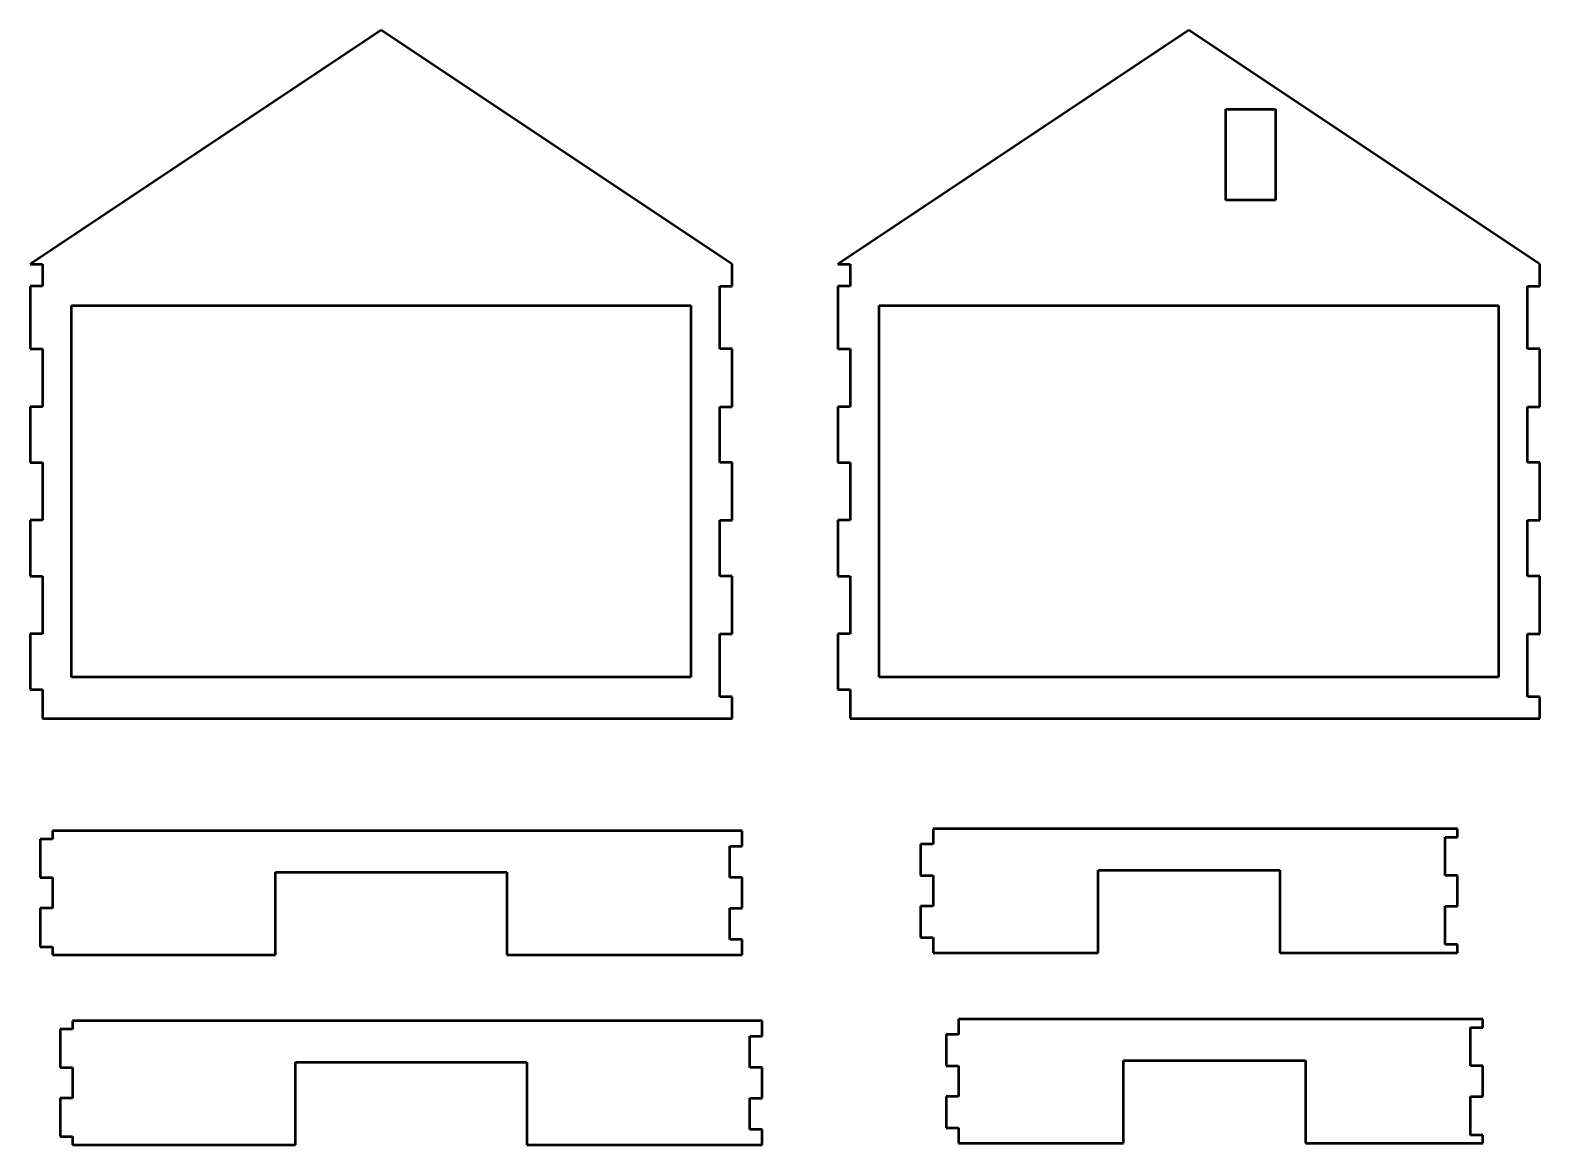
# Model space of a CAD drawing. Header units: millimetres. Extents: x 784 to 1149, y 709 to 979.
import ezdxf

# ---------------------------------------------------------------- set-up
doc = ezdxf.new("R2010")
doc.units = ezdxf.units.MM
doc.layers.add('Visible (ISO)', color=7, linetype='Continuous', lineweight=50)

msp = doc.modelspace()

# ---------------------------------------------------------------- linework, layer by layer
at = {"layer": 'Visible (ISO)', "color": 1}
for p, q in [((868.95, 979.37), (783.95, 922.7)), ((953.95, 922.7), (868.95, 979.37)), ((1064.49, 979.37), (979.49, 922.7)), ((1149.49, 922.7), (1064.49, 979.37)), ((1073.49, 938.22), (1073.49, 960.22)), ((1073.49, 960.22), (1085.49, 960.22)), ((1085.49, 960.22), (1085.49, 938.22)), ((1085.49, 938.22), (1073.49, 938.22)), ((783.95, 922.7), (786.95, 922.7)), ((786.95, 922.7), (786.95, 917.43)), ((953.95, 917.43), (953.95, 922.7)), ((979.49, 922.7), (982.49, 922.7)), ((982.49, 922.7), (982.49, 917.43)), ((1149.49, 917.43), (1149.49, 922.7)), ((786.95, 917.43), (783.95, 917.43)), ((783.95, 917.43), (783.95, 902.2)), ((950.95, 902.2), (950.95, 917.43)), ((950.95, 917.43), (953.95, 917.43)), ((982.49, 917.43), (979.49, 917.43)), ((979.49, 917.43), (979.49, 902.2)), ((1146.49, 902.2), (1146.49, 917.43)), ((1146.49, 917.43), (1149.49, 917.43)), ((793.95, 822.7), (793.95, 912.7)), ((793.95, 912.7), (943.95, 912.7)), ((943.95, 912.7), (943.95, 822.7)), ((989.49, 822.7), (989.49, 912.7)), ((989.49, 912.7), (1139.49, 912.7)), ((1139.49, 912.7), (1139.49, 822.7)), ((783.95, 902.2), (786.95, 902.2)), ((786.95, 902.2), (786.95, 888.2)), ((953.95, 902.2), (950.95, 902.2)), ((953.95, 888.2), (953.95, 902.2)), ((979.49, 902.2), (982.49, 902.2)), ((982.49, 902.2), (982.49, 888.2)), ((1149.49, 902.2), (1146.49, 902.2)), ((1149.49, 888.2), (1149.49, 902.2)), ((786.95, 888.2), (783.95, 888.2)), ((783.95, 888.2), (783.95, 874.7)), ((950.95, 874.7), (950.95, 888.2)), ((950.95, 888.2), (953.95, 888.2)), ((982.49, 888.2), (979.49, 888.2)), ((979.49, 888.2), (979.49, 874.7)), ((1146.49, 874.7), (1146.49, 888.2)), ((1146.49, 888.2), (1149.49, 888.2)), ((783.95, 874.7), (786.95, 874.7)), ((786.95, 874.7), (786.95, 860.7)), ((953.95, 874.7), (950.95, 874.7)), ((953.95, 860.7), (953.95, 874.7)), ((979.49, 874.7), (982.49, 874.7)), ((982.49, 874.7), (982.49, 860.7)), ((1149.49, 874.7), (1146.49, 874.7)), ((1149.49, 860.7), (1149.49, 874.7)), ((786.95, 860.7), (783.95, 860.7)), ((783.95, 860.7), (783.95, 847.2)), ((950.95, 847.2), (950.95, 860.7)), ((950.95, 860.7), (953.95, 860.7)), ((982.49, 860.7), (979.49, 860.7)), ((979.49, 860.7), (979.49, 847.2)), ((1146.49, 847.2), (1146.49, 860.7)), ((1146.49, 860.7), (1149.49, 860.7)), ((783.95, 847.2), (786.95, 847.2)), ((786.95, 847.2), (786.95, 833.2)), ((953.95, 847.2), (950.95, 847.2)), ((953.95, 833.2), (953.95, 847.2)), ((979.49, 847.2), (982.49, 847.2)), ((982.49, 847.2), (982.49, 833.2)), ((1149.49, 847.2), (1146.49, 847.2)), ((1149.49, 833.2), (1149.49, 847.2)), ((786.95, 833.2), (783.95, 833.2)), ((783.95, 833.2), (783.95, 819.7)), ((950.95, 817.96), (950.95, 833.2)), ((950.95, 833.2), (953.95, 833.2)), ((982.49, 833.2), (979.49, 833.2)), ((979.49, 833.2), (979.49, 819.7)), ((1146.49, 817.96), (1146.49, 833.2)), ((1146.49, 833.2), (1149.49, 833.2)), ((943.95, 822.7), (793.95, 822.7)), ((1139.49, 822.7), (989.49, 822.7)), ((783.95, 819.7), (786.95, 819.7)), ((786.95, 819.7), (786.95, 812.7)), ((979.49, 819.7), (982.49, 819.7)), ((982.49, 819.7), (982.49, 812.7)), ((953.95, 817.96), (950.95, 817.96)), ((953.95, 812.7), (953.95, 817.96)), ((1149.49, 817.96), (1146.49, 817.96)), ((1149.49, 812.7), (1149.49, 817.96)), ((786.95, 812.7), (953.95, 812.7)), ((982.49, 812.7), (1149.49, 812.7)), ((1129.57, 785.99), (1002.57, 785.99)), ((1002.57, 785.99), (1002.57, 782.29)), ((1129.57, 784.02), (1129.57, 785.99)), ((786.35, 783.54), (786.35, 774.2)), ((789.35, 783.54), (786.35, 783.54)), ((789.35, 785.5), (789.35, 783.54)), ((956.35, 785.5), (789.35, 785.5)), ((956.35, 781.8), (956.35, 785.5)), ((999.57, 782.29), (999.57, 774.69)), ((1002.57, 782.29), (999.57, 782.29)), ((1126.57, 784.02), (1129.57, 784.02)), ((1126.57, 774.69), (1126.57, 784.02)), ((953.35, 781.8), (956.35, 781.8)), ((953.35, 774.2), (953.35, 781.8)), ((843.35, 775.5), (899.35, 775.5)), ((843.35, 755.5), (843.35, 775.5)), ((899.35, 775.5), (899.35, 755.5)), ((1042.57, 775.99), (1086.57, 775.99)), ((1042.57, 755.99), (1042.57, 775.99)), ((1086.57, 775.99), (1086.57, 755.99)), ((786.35, 774.2), (789.35, 774.2)), ((789.35, 774.2), (789.35, 766.8)), ((956.35, 774.2), (953.35, 774.2)), ((956.35, 766.8), (956.35, 774.2)), ((999.57, 774.69), (1002.57, 774.69)), ((1002.57, 774.69), (1002.57, 767.29)), ((1129.57, 774.69), (1126.57, 774.69)), ((1129.57, 767.29), (1129.57, 774.69)), ((786.35, 766.8), (786.35, 757.47)), ((789.35, 766.8), (786.35, 766.8)), ((953.35, 766.8), (956.35, 766.8)), ((953.35, 759.2), (953.35, 766.8)), ((999.57, 767.29), (999.57, 759.69)), ((1002.57, 767.29), (999.57, 767.29)), ((1126.57, 767.29), (1129.57, 767.29)), ((1126.57, 757.96), (1126.57, 767.29)), ((786.35, 757.47), (789.35, 757.47)), ((789.35, 757.47), (789.35, 755.5)), ((956.35, 759.2), (953.35, 759.2)), ((956.35, 755.5), (956.35, 759.2)), ((999.57, 759.69), (1002.57, 759.69)), ((1002.57, 759.69), (1002.57, 755.99)), ((1129.57, 757.96), (1126.57, 757.96)), ((1129.57, 755.99), (1129.57, 757.96)), ((789.35, 755.5), (843.35, 755.5)), ((899.35, 755.5), (956.35, 755.5)), ((1002.57, 755.99), (1042.57, 755.99)), ((1086.57, 755.99), (1129.57, 755.99)), ((794.19, 739.5), (794.19, 737.53)), ((961.19, 739.5), (794.19, 739.5)), ((961.19, 735.8), (961.19, 739.5)), ((1135.72, 739.9), (1008.72, 739.9)), ((1008.72, 739.9), (1008.72, 736.2)), ((1135.72, 737.93), (1135.72, 739.9)), ((791.19, 737.53), (791.19, 728.2)), ((794.19, 737.53), (791.19, 737.53)), ((958.19, 735.8), (961.19, 735.8)), ((958.19, 728.2), (958.19, 735.8)), ((1005.72, 736.2), (1005.72, 728.6)), ((1008.72, 736.2), (1005.72, 736.2)), ((1132.72, 737.93), (1135.72, 737.93)), ((1132.72, 728.6), (1132.72, 737.93)), ((791.19, 728.2), (794.19, 728.2)), ((794.19, 728.2), (794.19, 720.8)), ((848.19, 729.5), (904.19, 729.5)), ((848.19, 709.5), (848.19, 729.5)), ((904.19, 729.5), (904.19, 709.5)), ((961.19, 728.2), (958.19, 728.2)), ((961.19, 720.8), (961.19, 728.2)), ((1005.72, 728.6), (1008.72, 728.6)), ((1008.72, 728.6), (1008.72, 721.2)), ((1048.72, 729.9), (1092.72, 729.9)), ((1048.72, 709.9), (1048.72, 729.9)), ((1092.72, 729.9), (1092.72, 709.9)), ((1135.72, 728.6), (1132.72, 728.6)), ((1135.72, 721.2), (1135.72, 728.6)), ((791.19, 720.8), (791.19, 711.47)), ((794.19, 720.8), (791.19, 720.8)), ((958.19, 720.8), (961.19, 720.8)), ((958.19, 713.2), (958.19, 720.8)), ((1005.72, 721.2), (1005.72, 713.6)), ((1008.72, 721.2), (1005.72, 721.2)), ((1132.72, 721.2), (1135.72, 721.2)), ((1132.72, 711.87), (1132.72, 721.2)), ((961.19, 713.2), (958.19, 713.2)), ((961.19, 709.5), (961.19, 713.2)), ((1005.72, 713.6), (1008.72, 713.6)), ((1008.72, 713.6), (1008.72, 709.9)), ((791.19, 711.47), (794.19, 711.47)), ((794.19, 711.47), (794.19, 709.5)), ((794.19, 709.5), (848.19, 709.5)), ((904.19, 709.5), (961.19, 709.5)), ((1008.72, 709.9), (1048.72, 709.9)), ((1092.72, 709.9), (1135.72, 709.9)), ((1135.72, 711.87), (1132.72, 711.87)), ((1135.72, 709.9), (1135.72, 711.87))]:
    msp.add_line(p, q, dxfattribs=at)

doc.saveas('drawing.dxf')
